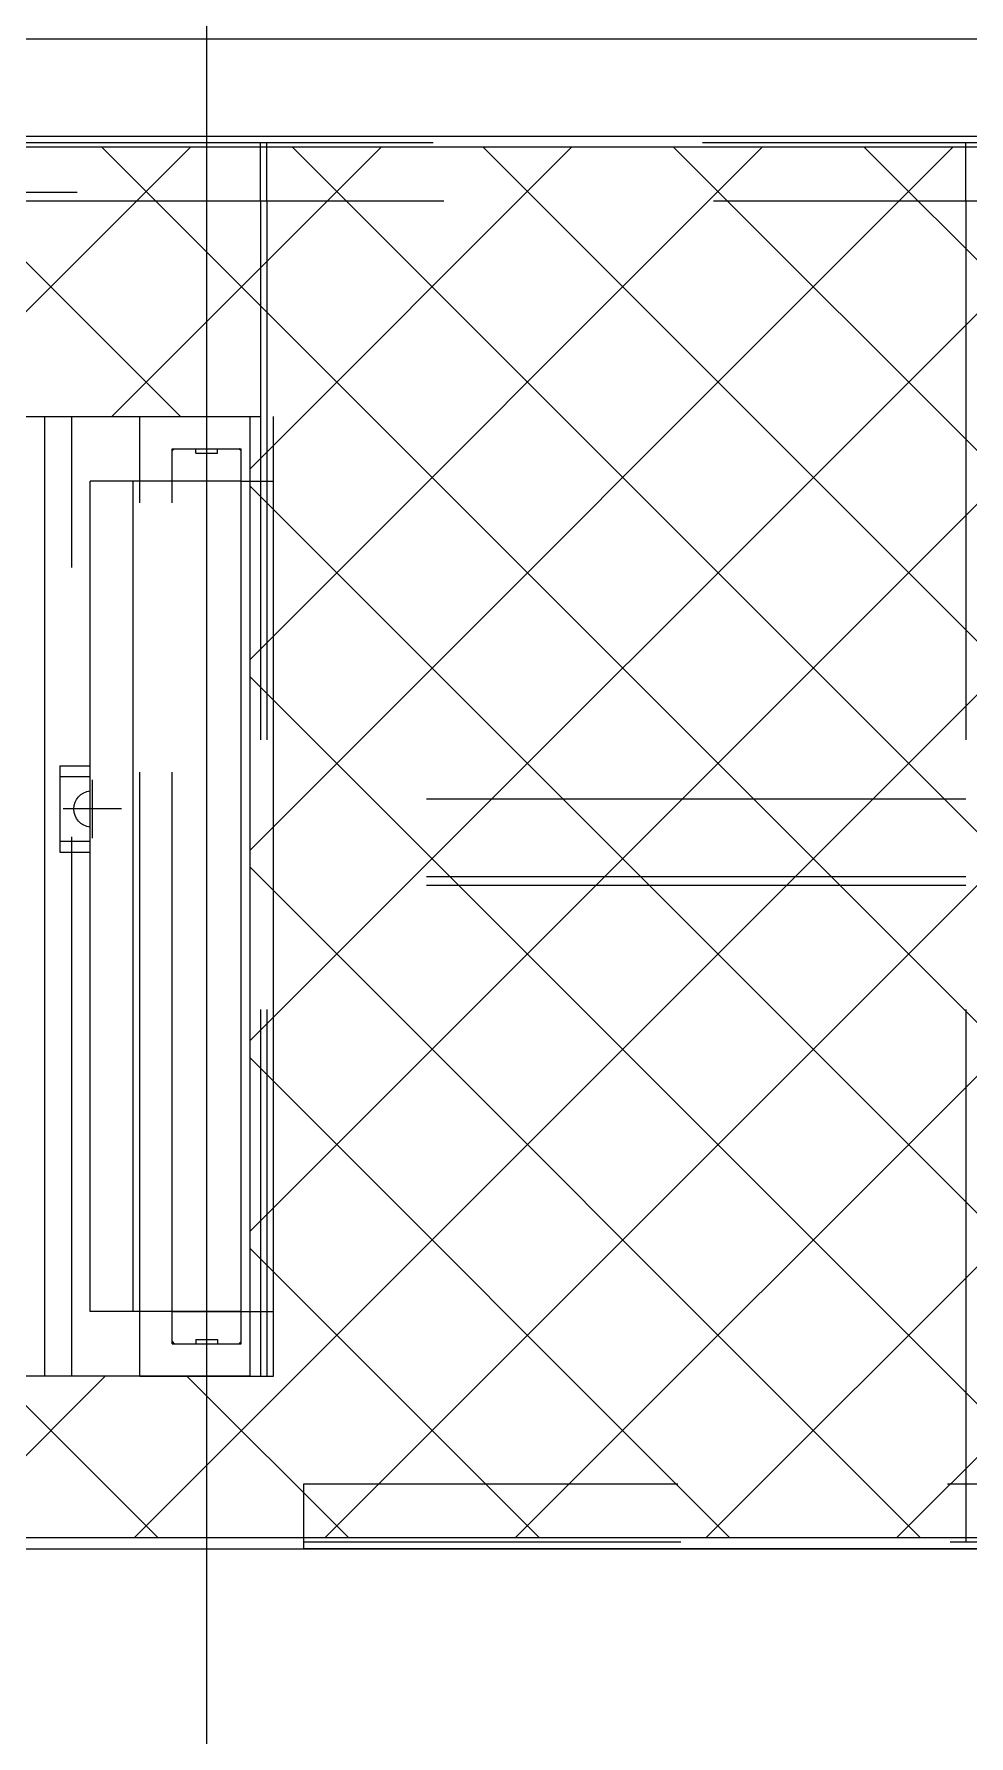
# Model space of a CAD drawing. Header units: millimetres. Extents: x -5 to 1510635, y -6 to 71285.
# Drawn here: x 260473 to 260906, y 34697 to 35486 of the extents above; entities that cross this region are included whole.
import ezdxf

# ---------------------------------------------------------------- set-up
doc = ezdxf.new("R2010")
doc.units = ezdxf.units.MM
doc.header["$LTSCALE"] = 1000
doc.linetypes.add('CENTER', pattern=[2, 1.25, -0.25, 0.25, -0.25])
doc.linetypes.add('HIDDEN', pattern=[0.375, 0.25, -0.125])
for name, color, linetype in [('MP-1', 1, 'CENTER'), ('MP-3', 3, 'Continuous'), ('MP-4', 4, 'HIDDEN'), ('MP-R', 1, 'Continuous')]:
    doc.layers.add(name, color=color, linetype=linetype)

# ---------------------------------------------------------------- blocks, each defined once
blk = doc.blocks.new('Centering Device')
at = {"layer": 'MP-R'}
h = blk.add_hatch(dxfattribs=at)
h.set_pattern_fill('ANSI37', color=256, scale=500, style=0)
h.set_pattern_definition([(45, (0, -2400), (-44.19417382415921, 44.19417382415922), []), (135, (0, -2400), (-44.19417382415922, -44.19417382415921), [])])
h.paths.add_polyline_path([(4360.000009424009, -2325.00044798685), (4360.000009424013, -2200.000447986857), (4525.000009424016, -2200.000447986857), (4525.000009424018, -1755.00044798685), (4360.000009424016, -1755.00044798685), (4360.000009424017, -1680.00044798685), (5149.999911347648, -1680.00044798685), (5300.000009424014, -1695.000457794486), (5300.000009424011, -2325.000447986849)])
at = {"layer": 'MP-1', "color": 1, "linetype": 'CENTER'}
blk.add_line((4505.000009835673, -2430.017077479876), (4504.999990162631, 29.98292252012379), dxfattribs=at)
at = {"layer": 'MP-1'}
for p, q in [((4505.000757990249, -2229.999765623843), (4505.000757990249, -169.9997656238429)), ((4452.000757990481, -2031.499765622773), (4452.000757990481, -2004.499765622773)), ((4465.500757990481, -2017.999765622773), (4438.500757990481, -2017.999765622773)), ((4445.000766803063, -2303.756675212457), (3955.000766803063, -2303.756675212457))]:
    blk.add_line(p, q, dxfattribs=at)
at = {"layer": 'MP-3'}
for p, q in [((220.0000083292503, -1675.000018718549), (5099.999608772163, -1674.99998042869)), ((5149.999589326625, -1679.999978484136), (4360.000009424017, -1679.999978484136)), ((5099.999589326625, -1674.999978484136), (4550.000009424017, -1674.999978484136)), ((4841.000009424013, -1674.999978484136), (4550.00000942402, -1674.999978484136)), ((4550.00000942402, -1704.99997923345), (4550.000009424017, -1674.99997923345)), ((4525.000009424017, -1754.999978484136), (4360.000009424017, -1754.999978484136)), ((4430.000757990249, -1754.99997923345), (4430.000757990249, -2199.99965426884)), ((4474.000758293685, -1754.999985453463), (4536.000757990423, -1754.999984747491)), ((4474.000758293685, -1754.999985408148), (4474.000758293743, -1784.99998521941)), ((4525.000009424017, -2199.999979233457), (4525.000009424017, -1754.99997923345)), ((4536.00075800806, -1754.999984747491), (4536.00075799054, -2169.999654268781)), ((4489.000758006838, -1769.999985219381), (4521.000758006838, -1769.999985219381)), ((4489.000758006838, -1770.999985219352), (4490.000758006838, -1769.999985219352)), ((4489.000757990481, -1769.999985219381), (4489.000757990481, -1777.999985219381)), ((4489.000757990481, -1769.999985219381), (4489.000757990481, -1777.999985219381)), ((4489.000757990423, -1769.999985219381), (4489.000757990481, -1784.99998521941)), ((4500.000758006838, -1771.999985219381), (4500.000758006838, -1769.999985219381)), ((4500.000758006838, -1771.999985219381), (4510.000758006838, -1771.999985219381)), ((4510.000758006838, -1771.999985219381), (4510.000758006838, -1769.999985219381)), ((4521.000758006838, -1770.999985219352), (4520.000758006838, -1769.999985219352)), ((4521.000757990423, -1769.999985219381), (4521.00075799054, -2184.99965426881)), ((4451.000757990423, -1784.99998521941), (4451.00075799054, -2169.99965426881)), ((4521.000757990423, -1784.999985219381), (4451.000757990423, -1784.99998521941)), ((4471.000757990423, -1784.99998521941), (4471.00075799054, -2169.99965426881)), ((4489.000758006838, -1784.999985219381), (4521.000758006838, -1784.999985219381)), ((4521.000758023194, -1785.000205287907), (4536.000758006838, -1785.000205287907)), ((4437.000757990481, -2037.999765622773), (4437.000757990481, -1997.999765622773)), ((4437.000757990481, -1997.999765622773), (4451.000757990481, -1997.999765622773)), ((4437.000757990481, -2002.999765622773), (4451.000757990481, -2002.999765622773)), ((4437.000757990481, -2032.999765622773), (4451.000757990481, -2032.999765622773)), ((4437.000757990481, -2037.999765622773), (4451.00075799054, -2037.999765622773)), ((4521.000758252881, -2169.99965426881), (4451.00075799054, -2169.99965426884)), ((4474.00075829386, -2169.99965426881), (4474.00075829386, -2199.99965426881)), ((4489.00075829386, -2169.99965426881), (4489.00075829386, -2184.99965426881)), ((4521.000758252881, -2169.99965426881), (4536.00075799054, -2169.999654268781)), ((4536.00075799054, -2169.999654268781), (4536.00075799054, -2199.999654268781)), ((4489.00075829386, -2174.99965426881), (4489.00075829386, -2182.99965426881)), ((4489.00075829386, -2174.99965426881), (4489.00075829386, -2183.999654268869)), ((4489.00075829386, -2183.99965426884), (4490.00075829386, -2184.99965426884)), ((4489.00075829386, -2184.99965426881), (4521.00075829386, -2184.99965426881)), ((4500.00075829386, -2182.99965426881), (4510.00075829386, -2182.99965426881)), ((4500.00075829386, -2182.99965426881), (4500.00075829386, -2184.99965426881)), ((4510.00075829386, -2182.99965426881), (4510.00075829386, -2184.99965426881)), ((4521.00075829386, -2183.99965426881), (4520.00075829386, -2184.99965426881)), ((4360.000009424013, -2199.999978484144), (4525.000009424017, -2199.999978484144)), ((4480.00075829386, -2199.99965426881), (4530.00075829386, -2199.99965426881)), ((4360.000009424009, -2324.999978484137), (5300.000009424013, -2324.999978484137)), ((4360.000009424009, -2329.999978484137), (5300.000009424013, -2329.999978484137))]:
    blk.add_line(p, q, dxfattribs=at)
blk.add_lwpolyline([(20, -2374.999999999998), (5300, -2374.999999999998), (5300, -24.99999999999818), (20, -24.99999999999818)], close=True, dxfattribs=at)
blk.add_arc((4452.000757990016, -2017.999765622744), 8.5, 96.75632702901375, 263.2436729709863, dxfattribs=at)
at = {"layer": 'MP-4'}
for p, q in [((5099.849962463236, -1677.999978484136), (4550.000009424017, -1677.999978484136)), ((4857.000009424013, -2299.999978484137), (4857.000009424013, -1677.999978484136)), ((5098.503320692994, -1704.999978484136), (4550.000009424017, -1704.999978484136)), ((4442.500757990249, -1754.99997923345), (4442.500757990249, -2199.99965426884)), ((4530.000009424013, -2299.99997923345), (4530.000009424013, -1754.99998481582)), ((4533.000009424013, -2299.99997923345), (4533.000009424013, -1754.99998478166)), ((4474.000758293743, -1784.99998521941), (4474.00075829386, -2169.99965426881)), ((4489.000758293743, -1784.999985219381), (4489.00075829386, -2169.99965426881)), ((4857.000009424013, -1982.499978484144), (4533.000009424013, -1982.499978484144)), ((4857.000009424013, -1986.499978484136), (4533.000009424013, -1986.499978484136)), ((4857.000009424013, -2022.499978484136), (4533.000009424013, -2022.499978484136)), ((4365.000009424013, -2299.999978484137), (5300.000009424013, -2299.999978484137)), ((4530.000009424013, -2299.99997923345), (4530.000009424013, -2326.99997923345)), ((4533.000009424013, -2299.99997923345), (4533.000009424013, -2326.99997923345)), ((4857.000009424013, -2299.999978484137), (4857.000009424013, -2326.999978484137)), ((4360.000009424006, -2326.999978484137), (5300.000009424013, -2326.999978484137))]:
    blk.add_line(p, q, dxfattribs=at)

msp = doc.modelspace()

# ---------------------------------------------------------------- block references
at = {"xscale": -1, "rotation": 180}
msp.add_blockref('Centering Device', (256047.665250579, 33108.79177639436), dxfattribs=at)

doc.saveas('drawing.dxf')
